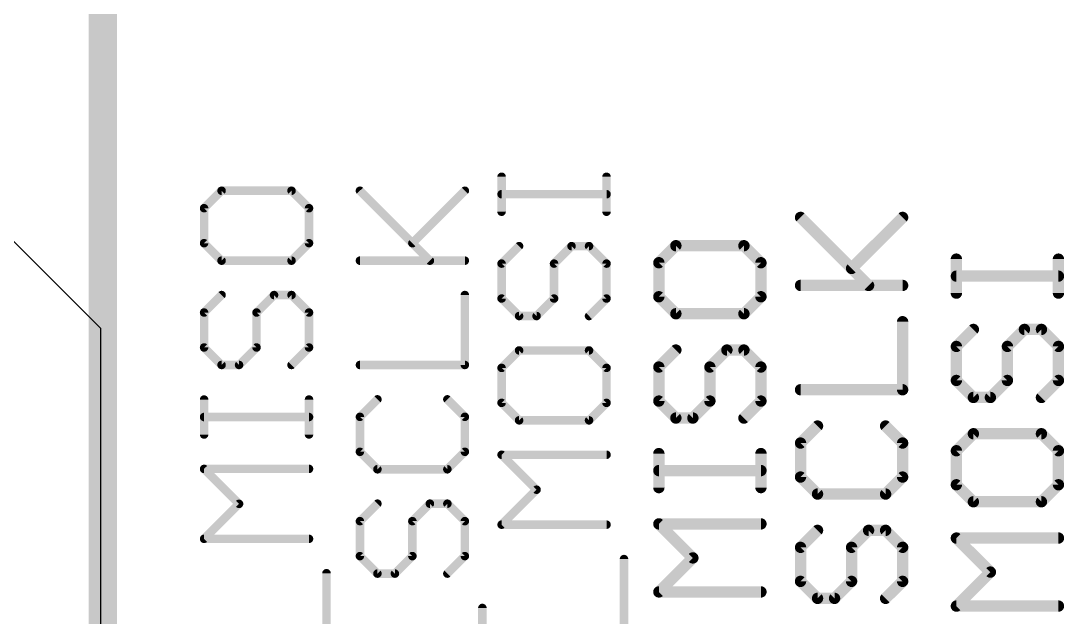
# Model space of a CAD drawing. Extents: x -2.6 to 77.4, y -0.1 to 55.9.
# Drawn here: x 67.86 to 77.22, y 35.26 to 40.6 of the extents above; entities that cross this region are included whole.
import ezdxf

# ---------------------------------------------------------------- set-up
doc = ezdxf.new("R2010")
doc.units = 0
for name, color, linetype in [('1', 12, 'CONTINUOUS'), ('16', 132, 'CONTINUOUS'), ('20', 53, 'CONTINUOUS'), ('27', 253, 'CONTINUOUS')]:
    doc.layers.add(name, color=color, linetype=linetype)

msp = doc.modelspace()

# ---------------------------------------------------------------- linework, layer by layer
at = {"layer": '1', "const_width": 0.254}
msp.add_lwpolyline([(68.6, 0), (68.6, 53.4)], dxfattribs=at)
at = {"layer": '16', "const_width": 0.254}
msp.add_lwpolyline([(68.6, 0), (68.6, 53.4)], dxfattribs=at)
at = {"layer": '20'}
for p, q in [((68.58, 37.846), (66.04, 40.386)), ((68.58, 5.08), (68.58, 37.846))]:
    msp.add_line(p, q, dxfattribs=at)
at = {"layer": '27'}
for points, const_width in [([(72.1733, 38.8923), (72.1733, 39.2059)], 0.0762), ([(73.1139, 38.8923), (73.1139, 39.2059)], 0.0762), ([(69.6631, 39.0805), (69.5063, 38.9238)], 0.0762), ([(70.2901, 39.0805), (69.6631, 39.0805)], 0.0762), ([(70.4469, 38.9238), (70.2901, 39.0805)], 0.0762), ([(71.5304, 38.4535), (70.9033, 39.0805)], 0.0762), ([(71.3736, 38.6102), (71.8439, 39.0805)], 0.0762), ([(73.1139, 39.0491), (72.1733, 39.0491)], 0.0762), ([(69.5063, 38.9238), (69.5063, 38.6102)], 0.0762), ([(70.4469, 38.6102), (70.4469, 38.9238)], 0.0762), ([(75.4631, 38.2313), (74.853, 38.8414)], 0.1016), ([(75.3106, 38.3838), (75.7682, 38.8414)], 0.1016), ([(69.5063, 38.6102), (69.6631, 38.4535)], 0.0762), ([(70.2901, 38.4535), (70.4469, 38.6102)], 0.0762), ([(73.7356, 38.5874), (73.583, 38.4349)], 0.1016), ([(74.3457, 38.5874), (73.7356, 38.5874)], 0.1016), ([(74.4982, 38.4349), (74.3457, 38.5874)], 0.1016), ([(72.3301, 38.5839), (72.1733, 38.4271)], 0.0762), ([(72.6436, 38.4271), (72.8004, 38.5839)], 0.0762), ([(72.8004, 38.5839), (72.9571, 38.5839)], 0.0762), ([(72.9571, 38.5839), (73.1139, 38.4271)], 0.0762), ([(69.6631, 38.4535), (70.2901, 38.4535)], 0.0762), ([(70.9033, 38.4535), (71.8439, 38.4535)], 0.0762), ([(72.1733, 38.4271), (72.1733, 38.1136)], 0.0762), ([(72.6436, 38.1136), (72.6436, 38.4271)], 0.0762), ([(73.1139, 38.4271), (73.1139, 38.1136)], 0.0762), ([(73.583, 38.4349), (73.583, 38.1298)], 0.1016), ([(74.4982, 38.1298), (74.4982, 38.4349)], 0.1016), ([(76.25, 38.1621), (76.25, 38.4672)], 0.1016), ([(77.1652, 38.1621), (77.1652, 38.4672)], 0.1016), ([(77.1652, 38.3146), (76.25, 38.3146)], 0.1016), ([(74.853, 38.2313), (75.7682, 38.2313)], 0.1016), ([(69.6631, 38.145), (69.5063, 37.9883)], 0.0762), ([(69.9766, 37.9883), (70.1334, 38.145)], 0.0762), ([(70.1334, 38.145), (70.2901, 38.145)], 0.0762), ([(70.2901, 38.145), (70.4469, 37.9883)], 0.0762), ([(71.8439, 37.518), (71.8439, 38.145)], 0.0762), ([(73.583, 38.1298), (73.7356, 37.9773)], 0.1016), ([(74.3457, 37.9773), (74.4982, 38.1298)], 0.1016), ([(72.1733, 38.1136), (72.3301, 37.9568)], 0.0762), ([(72.4868, 37.9568), (72.6436, 38.1136)], 0.0762), ([(73.1139, 38.1136), (72.9571, 37.9568)], 0.0762), ([(69.5063, 37.9883), (69.5063, 37.6747)], 0.0762), ([(69.9766, 37.6747), (69.9766, 37.9883)], 0.0762), ([(70.4469, 37.9883), (70.4469, 37.6747)], 0.0762), ([(72.3301, 37.9568), (72.4868, 37.9568)], 0.0762), ([(73.7356, 37.9773), (74.3457, 37.9773)], 0.1016), ([(75.7682, 37.2958), (75.7682, 37.9059)], 0.1016), ([(76.4026, 37.8367), (76.25, 37.6842)], 0.1016), ([(76.7076, 37.6842), (76.8601, 37.8367)], 0.1016), ([(76.8601, 37.8367), (77.0127, 37.8367)], 0.1016), ([(77.0127, 37.8367), (77.1652, 37.6842)], 0.1016), ([(69.5063, 37.6747), (69.6631, 37.518)], 0.0762), ([(69.8198, 37.518), (69.9766, 37.6747)], 0.0762), ([(70.4469, 37.6747), (70.2901, 37.518)], 0.0762), ([(73.7356, 37.6519), (73.583, 37.4993)], 0.1016), ([(74.0406, 37.4993), (74.1931, 37.6519)], 0.1016), ([(74.1931, 37.6519), (74.3457, 37.6519)], 0.1016), ([(74.3457, 37.6519), (74.4982, 37.4993)], 0.1016), ([(76.25, 37.6842), (76.25, 37.3791)], 0.1016), ([(76.7076, 37.3791), (76.7076, 37.6842)], 0.1016), ([(77.1652, 37.6842), (77.1652, 37.3791)], 0.1016), ([(72.3301, 37.6483), (72.1733, 37.4916)], 0.0762), ([(72.9571, 37.6483), (72.3301, 37.6483)], 0.0762), ([(73.1139, 37.4916), (72.9571, 37.6483)], 0.0762), ([(69.6631, 37.518), (69.8198, 37.518)], 0.0762), ([(70.9033, 37.518), (71.8439, 37.518)], 0.0762), ([(72.1733, 37.4916), (72.1733, 37.178)], 0.0762), ([(73.1139, 37.178), (73.1139, 37.4916)], 0.0762), ([(73.583, 37.4993), (73.583, 37.1943)], 0.1016), ([(74.0406, 37.1943), (74.0406, 37.4993)], 0.1016), ([(74.4982, 37.4993), (74.4982, 37.1943)], 0.1016), ([(76.25, 37.3791), (76.4026, 37.2266)], 0.1016), ([(76.5551, 37.2266), (76.7076, 37.3791)], 0.1016), ([(77.1652, 37.3791), (77.0127, 37.2266)], 0.1016), ([(74.853, 37.2958), (75.7682, 37.2958)], 0.1016), ([(69.5063, 36.8943), (69.5063, 37.2078)], 0.0762), ([(70.4469, 36.8943), (70.4469, 37.2078)], 0.0762), ([(71.0601, 37.2095), (70.9033, 37.0527)], 0.0762), ([(71.8439, 37.0527), (71.6871, 37.2095)], 0.0762), ([(73.583, 37.1943), (73.7356, 37.0418)], 0.1016), ([(73.8881, 37.0418), (74.0406, 37.1943)], 0.1016), ([(74.4982, 37.1943), (74.3457, 37.0418)], 0.1016), ([(76.4026, 37.2266), (76.5551, 37.2266)], 0.1016), ([(72.1733, 37.178), (72.3301, 37.0213)], 0.0762), ([(72.9571, 37.0213), (73.1139, 37.178)], 0.0762), ([(70.4469, 37.051), (69.5063, 37.051)], 0.0762), ([(70.9033, 37.0527), (70.9033, 36.7392)], 0.0762), ([(71.8439, 36.7392), (71.8439, 37.0527)], 0.0762), ([(72.3301, 37.0213), (72.9571, 37.0213)], 0.0762), ([(73.7356, 37.0418), (73.8881, 37.0418)], 0.1016), ([(75.0055, 36.9704), (74.853, 36.8178)], 0.1016), ([(75.7682, 36.8178), (75.6157, 36.9704)], 0.1016), ([(76.4026, 36.9012), (76.25, 36.7487)], 0.1016), ([(77.0127, 36.9012), (76.4026, 36.9012)], 0.1016), ([(77.1652, 36.7487), (77.0127, 36.9012)], 0.1016), ([(74.853, 36.8178), (74.853, 36.5128)], 0.1016), ([(75.7682, 36.5128), (75.7682, 36.8178)], 0.1016), ([(70.9033, 36.7392), (71.0601, 36.5824)], 0.0762), ([(71.6871, 36.5824), (71.8439, 36.7392)], 0.0762), ([(73.583, 36.4181), (73.583, 36.7231)], 0.1016), ([(74.4982, 36.4181), (74.4982, 36.7231)], 0.1016), ([(76.25, 36.7487), (76.25, 36.4436)], 0.1016), ([(77.1652, 36.4436), (77.1652, 36.7487)], 0.1016), ([(72.4868, 36.3993), (72.1733, 36.7128)], 0.0762), ([(72.1733, 36.7128), (73.1139, 36.7128)], 0.0762), ([(69.8198, 36.2723), (69.5063, 36.5858)], 0.0762), ([(69.5063, 36.5858), (70.4469, 36.5858)], 0.0762), ([(71.0601, 36.5824), (71.6871, 36.5824)], 0.0762), ([(74.4982, 36.5706), (73.583, 36.5706)], 0.1016), ([(74.853, 36.5128), (75.0055, 36.3602)], 0.1016), ([(75.6157, 36.3602), (75.7682, 36.5128)], 0.1016), ([(76.25, 36.4436), (76.4026, 36.2911)], 0.1016), ([(77.0127, 36.2911), (77.1652, 36.4436)], 0.1016), ([(72.1733, 36.0858), (72.4868, 36.3993)], 0.0762), ([(75.0055, 36.3602), (75.6157, 36.3602)], 0.1016), ([(69.5063, 35.9588), (69.8198, 36.2723)], 0.0762), ([(71.0601, 36.274), (70.9033, 36.1172)], 0.0762), ([(71.3736, 36.1172), (71.5304, 36.274)], 0.0762), ([(71.5304, 36.274), (71.6871, 36.274)], 0.0762), ([(71.6871, 36.274), (71.8439, 36.1172)], 0.0762), ([(76.4026, 36.2911), (77.0127, 36.2911)], 0.1016), ([(70.9033, 36.1172), (70.9033, 35.8037)], 0.0762), ([(71.3736, 35.8037), (71.3736, 36.1172)], 0.0762), ([(71.8439, 36.1172), (71.8439, 35.8037)], 0.0762), ([(73.1139, 36.0858), (72.1733, 36.0858)], 0.0762), ([(73.8881, 35.7876), (73.583, 36.0927)], 0.1016), ([(73.583, 36.0927), (74.4982, 36.0927)], 0.1016), ([(75.0055, 36.0348), (74.853, 35.8823)], 0.1016), ([(75.3106, 35.8823), (75.4631, 36.0348)], 0.1016), ([(75.4631, 36.0348), (75.6157, 36.0348)], 0.1016), ([(75.6157, 36.0348), (75.7682, 35.8823)], 0.1016), ([(76.5551, 35.6606), (76.25, 35.9657)], 0.1016), ([(76.25, 35.9657), (77.1652, 35.9657)], 0.1016), ([(70.4469, 35.9588), (69.5063, 35.9588)], 0.0762), ([(74.853, 35.8823), (74.853, 35.5772)], 0.1016), ([(75.3106, 35.5772), (75.3106, 35.8823)], 0.1016), ([(75.7682, 35.8823), (75.7682, 35.5772)], 0.1016), ([(70.9033, 35.8037), (71.0601, 35.6469)], 0.0762), ([(71.2168, 35.6469), (71.3736, 35.8037)], 0.0762), ([(71.8439, 35.8037), (71.6871, 35.6469)], 0.0762), ([(73.583, 35.4826), (73.8881, 35.7876)], 0.1016), ([(73.2707, 35.1502), (73.2707, 35.7773)], 0.0762), ([(70.6037, 35.0232), (70.6037, 35.6503)], 0.0762), ([(71.0601, 35.6469), (71.2168, 35.6469)], 0.0762), ([(76.25, 35.3556), (76.5551, 35.6606)], 0.1016), ([(74.853, 35.5772), (75.0055, 35.4247)], 0.1016), ([(75.1581, 35.4247), (75.3106, 35.5772)], 0.1016), ([(75.7682, 35.5772), (75.6157, 35.4247)], 0.1016), ([(74.4982, 35.4826), (73.583, 35.4826)], 0.1016), ([(75.0055, 35.4247), (75.1581, 35.4247)], 0.1016), ([(72.0007, 34.7114), (72.0007, 35.3385)], 0.0762), ([(77.1652, 35.3556), (76.25, 35.3556)], 0.1016)]:
    msp.add_lwpolyline(points, dxfattribs=dict(at, const_width=const_width))
for points, const_width in [([(72.1923, 39.2059, 1), (72.1542, 39.2059)], 0.0381), ([(73.1329, 39.2059, 1), (73.0949, 39.2059)], 0.0381), ([(69.6631, 39.0996, 1), (69.6631, 39.0615)], 0.0381), ([(69.6765, 39.0671, 1), (69.6496, 39.094)], 0.0381), ([(70.3036, 39.094, 1), (70.2767, 39.0671)], 0.0381), ([(70.2901, 39.0615, 1), (70.2901, 39.0996)], 0.0381), ([(70.9168, 39.094, 1), (70.8898, 39.0671)], 0.0381), ([(71.8574, 39.0671, 1), (71.8304, 39.094)], 0.0381), ([(72.1733, 39.0681, 1), (72.1733, 39.03)], 0.0381), ([(73.1139, 39.03, 1), (73.1139, 39.0681)], 0.0381), ([(69.5253, 38.9238, 1), (69.4872, 38.9238)], 0.0381), ([(69.4928, 38.9372, 1), (69.5198, 38.9103)], 0.0381), ([(70.4659, 38.9238, 1), (70.4279, 38.9238)], 0.0381), ([(70.4334, 38.9103, 1), (70.4604, 38.9372)], 0.0381), ([(72.1542, 38.8923, 1), (72.1923, 38.8923)], 0.0381), ([(73.0949, 38.8923, 1), (73.1329, 38.8923)], 0.0381), ([(74.871, 38.8594, 1), (74.8351, 38.8234)], 0.0508), ([(75.7862, 38.8234, 1), (75.7502, 38.8594)], 0.0508), ([(69.5198, 38.6237, 1), (69.4928, 38.5968)], 0.0381), ([(69.4872, 38.6102, 1), (69.5253, 38.6102)], 0.0381), ([(70.4279, 38.6102, 1), (70.4659, 38.6102)], 0.0381), ([(70.4604, 38.5968, 1), (70.4334, 38.6237)], 0.0381), ([(71.3601, 38.6237, 1), (71.3871, 38.5968)], 0.0381), ([(73.7356, 38.6128, 1), (73.7356, 38.562)], 0.0508), ([(73.7535, 38.5694, 1), (73.7176, 38.6054)], 0.0508), ([(74.3636, 38.6054, 1), (74.3277, 38.5694)], 0.0508), ([(74.3457, 38.562, 1), (74.3457, 38.6128)], 0.0508), ([(72.3435, 38.5704, 1), (72.3166, 38.5973)], 0.0381), ([(72.8004, 38.6029, 1), (72.8004, 38.5648)], 0.0381), ([(72.8138, 38.5704, 1), (72.7869, 38.5973)], 0.0381), ([(72.9706, 38.5973, 1), (72.9437, 38.5704)], 0.0381), ([(72.9571, 38.5648, 1), (72.9571, 38.6029)], 0.0381), ([(69.6631, 38.4725, 1), (69.6631, 38.4344)], 0.0381), ([(69.6496, 38.44, 1), (69.6765, 38.4669)], 0.0381), ([(70.2767, 38.4669, 1), (70.3036, 38.44)], 0.0381), ([(70.2901, 38.4344, 1), (70.2901, 38.4725)], 0.0381), ([(70.9033, 38.4725, 1), (70.9033, 38.4344)], 0.0381), ([(71.5169, 38.44, 1), (71.5438, 38.4669)], 0.0381), ([(71.8439, 38.4344, 1), (71.8439, 38.4725)], 0.0381), ([(72.1923, 38.4271, 1), (72.1542, 38.4271)], 0.0381), ([(72.1598, 38.4406, 1), (72.1868, 38.4136)], 0.0381), ([(72.6626, 38.4271, 1), (72.6246, 38.4271)], 0.0381), ([(72.6301, 38.4406, 1), (72.6571, 38.4136)], 0.0381), ([(73.1329, 38.4271, 1), (73.0949, 38.4271)], 0.0381), ([(73.1004, 38.4136, 1), (73.1274, 38.4406)], 0.0381), ([(73.6084, 38.4349, 1), (73.5576, 38.4349)], 0.0508), ([(73.5651, 38.4528, 1), (73.601, 38.4169)], 0.0508), ([(74.5236, 38.4349, 1), (74.4728, 38.4349)], 0.0508), ([(74.4802, 38.4169, 1), (74.5162, 38.4528)], 0.0508), ([(76.2754, 38.4672, 1), (76.2246, 38.4672)], 0.0508), ([(77.1906, 38.4672, 1), (77.1398, 38.4672)], 0.0508), ([(75.2926, 38.4018, 1), (75.3286, 38.3658)], 0.0508), ([(76.25, 38.34, 1), (76.25, 38.2892)], 0.0508), ([(77.1652, 38.2892, 1), (77.1652, 38.34)], 0.0508), ([(74.853, 38.2567, 1), (74.853, 38.2059)], 0.0508), ([(75.4452, 38.2133, 1), (75.4811, 38.2492)], 0.0508), ([(75.7682, 38.2059, 1), (75.7682, 38.2567)], 0.0508), ([(69.6765, 38.1316, 1), (69.6496, 38.1585)], 0.0381), ([(70.1334, 38.1641, 1), (70.1334, 38.126)], 0.0381), ([(70.1468, 38.1316, 1), (70.1199, 38.1585)], 0.0381), ([(70.3036, 38.1585, 1), (70.2767, 38.1316)], 0.0381), ([(70.2901, 38.126, 1), (70.2901, 38.1641)], 0.0381), ([(71.8629, 38.145, 1), (71.8249, 38.145)], 0.0381), ([(73.601, 38.1478, 1), (73.5651, 38.1118)], 0.0508), ([(74.5162, 38.1118, 1), (74.4802, 38.1478)], 0.0508), ([(76.2246, 38.1621, 1), (76.2754, 38.1621)], 0.0508), ([(77.1398, 38.1621, 1), (77.1906, 38.1621)], 0.0508), ([(72.1868, 38.127, 1), (72.1598, 38.1001)], 0.0381), ([(72.1542, 38.1136, 1), (72.1923, 38.1136)], 0.0381), ([(72.6246, 38.1136, 1), (72.6626, 38.1136)], 0.0381), ([(72.6571, 38.1001, 1), (72.6301, 38.127)], 0.0381), ([(73.0949, 38.1136, 1), (73.1329, 38.1136)], 0.0381), ([(73.1274, 38.1001, 1), (73.1004, 38.127)], 0.0381), ([(73.5576, 38.1298, 1), (73.6084, 38.1298)], 0.0508), ([(74.4728, 38.1298, 1), (74.5236, 38.1298)], 0.0508), ([(69.5253, 37.9883, 1), (69.4872, 37.9883)], 0.0381), ([(69.4928, 38.0017, 1), (69.5198, 37.9748)], 0.0381), ([(69.9956, 37.9883, 1), (69.9576, 37.9883)], 0.0381), ([(69.9631, 38.0017, 1), (69.9901, 37.9748)], 0.0381), ([(70.4659, 37.9883, 1), (70.4279, 37.9883)], 0.0381), ([(70.4334, 37.9748, 1), (70.4604, 38.0017)], 0.0381), ([(72.3301, 37.9758, 1), (72.3301, 37.9377)], 0.0381), ([(72.3166, 37.9433, 1), (72.3435, 37.9703)], 0.0381), ([(72.4734, 37.9703, 1), (72.5003, 37.9433)], 0.0381), ([(72.4868, 37.9377, 1), (72.4868, 37.9758)], 0.0381), ([(72.9437, 37.9703, 1), (72.9706, 37.9433)], 0.0381), ([(73.7356, 38.0027, 1), (73.7356, 37.9519)], 0.0508), ([(73.7176, 37.9593, 1), (73.7535, 37.9952)], 0.0508), ([(74.3277, 37.9952, 1), (74.3636, 37.9593)], 0.0508), ([(74.3457, 37.9519, 1), (74.3457, 38.0027)], 0.0508), ([(75.7936, 37.9059, 1), (75.7428, 37.9059)], 0.0508), ([(76.4205, 37.8188, 1), (76.3846, 37.8547)], 0.0508), ([(76.8601, 37.8621, 1), (76.8601, 37.8113)], 0.0508), ([(76.8781, 37.8188, 1), (76.8422, 37.8547)], 0.0508), ([(77.0306, 37.8547, 1), (76.9947, 37.8188)], 0.0508), ([(77.0127, 37.8113, 1), (77.0127, 37.8621)], 0.0508), ([(69.5198, 37.6882, 1), (69.4928, 37.6613)], 0.0381), ([(69.4872, 37.6747, 1), (69.5253, 37.6747)], 0.0381), ([(69.9576, 37.6747, 1), (69.9956, 37.6747)], 0.0381), ([(69.9901, 37.6613, 1), (69.9631, 37.6882)], 0.0381), ([(70.4279, 37.6747, 1), (70.4659, 37.6747)], 0.0381), ([(70.4604, 37.6613, 1), (70.4334, 37.6882)], 0.0381), ([(73.7535, 37.6339, 1), (73.7176, 37.6698)], 0.0508), ([(74.1931, 37.6773, 1), (74.1931, 37.6265)], 0.0508), ([(74.2111, 37.6339, 1), (74.1752, 37.6698)], 0.0508), ([(74.3636, 37.6698, 1), (74.3277, 37.6339)], 0.0508), ([(74.3457, 37.6265, 1), (74.3457, 37.6773)], 0.0508), ([(76.2754, 37.6842, 1), (76.2246, 37.6842)], 0.0508), ([(76.2321, 37.7021, 1), (76.268, 37.6662)], 0.0508), ([(76.733, 37.6842, 1), (76.6822, 37.6842)], 0.0508), ([(76.6896, 37.7021, 1), (76.7256, 37.6662)], 0.0508), ([(77.1906, 37.6842, 1), (77.1398, 37.6842)], 0.0508), ([(77.1472, 37.6662, 1), (77.1832, 37.7021)], 0.0508), ([(72.3301, 37.6674, 1), (72.3301, 37.6293)], 0.0381), ([(72.3435, 37.6349, 1), (72.3166, 37.6618)], 0.0381), ([(72.9706, 37.6618, 1), (72.9437, 37.6349)], 0.0381), ([(72.9571, 37.6293, 1), (72.9571, 37.6674)], 0.0381), ([(69.6631, 37.537, 1), (69.6631, 37.4989)], 0.0381), ([(69.6496, 37.5045, 1), (69.6765, 37.5314)], 0.0381), ([(69.8064, 37.5314, 1), (69.8333, 37.5045)], 0.0381), ([(69.8198, 37.4989, 1), (69.8198, 37.537)], 0.0381), ([(70.2767, 37.5314, 1), (70.3036, 37.5045)], 0.0381), ([(70.9033, 37.537, 1), (70.9033, 37.4989)], 0.0381), ([(71.8249, 37.518, 1), (71.8629, 37.518)], 0.0381), ([(71.8439, 37.4989, 1), (71.8439, 37.537)], 0.0381), ([(72.1923, 37.4916, 1), (72.1542, 37.4916)], 0.0381), ([(72.1598, 37.505, 1), (72.1868, 37.4781)], 0.0381), ([(73.1329, 37.4916, 1), (73.0949, 37.4916)], 0.0381), ([(73.1004, 37.4781, 1), (73.1274, 37.505)], 0.0381), ([(73.6084, 37.4993, 1), (73.5576, 37.4993)], 0.0508), ([(73.5651, 37.5173, 1), (73.601, 37.4814)], 0.0508), ([(74.066, 37.4993, 1), (74.0152, 37.4993)], 0.0508), ([(74.0226, 37.5173, 1), (74.0586, 37.4814)], 0.0508), ([(74.5236, 37.4993, 1), (74.4728, 37.4993)], 0.0508), ([(74.4802, 37.4814, 1), (74.5162, 37.5173)], 0.0508), ([(76.268, 37.3971, 1), (76.2321, 37.3612)], 0.0508), ([(76.7256, 37.3612, 1), (76.6896, 37.3971)], 0.0508), ([(77.1832, 37.3612, 1), (77.1472, 37.3971)], 0.0508), ([(74.853, 37.3212, 1), (74.853, 37.2704)], 0.0508), ([(75.7428, 37.2958, 1), (75.7936, 37.2958)], 0.0508), ([(75.7682, 37.2704, 1), (75.7682, 37.3212)], 0.0508), ([(76.2246, 37.3791, 1), (76.2754, 37.3791)], 0.0508), ([(76.6822, 37.3791, 1), (76.733, 37.3791)], 0.0508), ([(77.1398, 37.3791, 1), (77.1906, 37.3791)], 0.0508), ([(69.5253, 37.2078, 1), (69.4872, 37.2078)], 0.0381), ([(70.4659, 37.2078, 1), (70.4279, 37.2078)], 0.0381), ([(71.0735, 37.196, 1), (71.0466, 37.223)], 0.0381), ([(71.7006, 37.223, 1), (71.6737, 37.196)], 0.0381), ([(73.601, 37.2122, 1), (73.5651, 37.1763)], 0.0508), ([(74.0586, 37.1763, 1), (74.0226, 37.2122)], 0.0508), ([(74.5162, 37.1763, 1), (74.4802, 37.2122)], 0.0508), ([(76.4026, 37.252, 1), (76.4026, 37.2012)], 0.0508), ([(76.3846, 37.2086, 1), (76.4205, 37.2446)], 0.0508), ([(76.5371, 37.2446, 1), (76.573, 37.2086)], 0.0508), ([(76.5551, 37.2012, 1), (76.5551, 37.252)], 0.0508), ([(76.9947, 37.2446, 1), (77.0306, 37.2086)], 0.0508), ([(72.1868, 37.1915, 1), (72.1598, 37.1646)], 0.0381), ([(72.1542, 37.178, 1), (72.1923, 37.178)], 0.0381), ([(73.0949, 37.178, 1), (73.1329, 37.178)], 0.0381), ([(73.1274, 37.1646, 1), (73.1004, 37.1915)], 0.0381), ([(73.5576, 37.1943, 1), (73.6084, 37.1943)], 0.0508), ([(74.0152, 37.1943, 1), (74.066, 37.1943)], 0.0508), ([(74.4728, 37.1943, 1), (74.5236, 37.1943)], 0.0508), ([(69.5063, 37.0701, 1), (69.5063, 37.032)], 0.0381), ([(70.4469, 37.032, 1), (70.4469, 37.0701)], 0.0381), ([(70.9223, 37.0527, 1), (70.8842, 37.0527)], 0.0381), ([(70.8898, 37.0662, 1), (70.9168, 37.0393)], 0.0381), ([(71.8629, 37.0527, 1), (71.8249, 37.0527)], 0.0381), ([(71.8304, 37.0393, 1), (71.8574, 37.0662)], 0.0381), ([(72.3301, 37.0403, 1), (72.3301, 37.0022)], 0.0381), ([(72.3166, 37.0078, 1), (72.3435, 37.0347)], 0.0381), ([(72.9437, 37.0347, 1), (72.9706, 37.0078)], 0.0381), ([(72.9571, 37.0022, 1), (72.9571, 37.0403)], 0.0381), ([(73.7356, 37.0672, 1), (73.7356, 37.0164)], 0.0508), ([(73.7176, 37.0238, 1), (73.7535, 37.0597)], 0.0508), ([(73.8701, 37.0597, 1), (73.906, 37.0238)], 0.0508), ([(73.8881, 37.0164, 1), (73.8881, 37.0672)], 0.0508), ([(74.3277, 37.0597, 1), (74.3636, 37.0238)], 0.0508), ([(75.0235, 36.9524, 1), (74.9876, 36.9883)], 0.0508), ([(75.6336, 36.9883, 1), (75.5977, 36.9524)], 0.0508), ([(76.4026, 36.9266, 1), (76.4026, 36.8758)], 0.0508), ([(76.4205, 36.8832, 1), (76.3846, 36.9192)], 0.0508), ([(77.0306, 36.9192, 1), (76.9947, 36.8832)], 0.0508), ([(77.0127, 36.8758, 1), (77.0127, 36.9266)], 0.0508), ([(69.4872, 36.8943, 1), (69.5253, 36.8943)], 0.0381), ([(70.4279, 36.8943, 1), (70.4659, 36.8943)], 0.0381), ([(74.8784, 36.8178, 1), (74.8276, 36.8178)], 0.0508), ([(74.8351, 36.8358, 1), (74.871, 36.7999)], 0.0508), ([(75.7936, 36.8178, 1), (75.7428, 36.8178)], 0.0508), ([(75.7502, 36.7999, 1), (75.7862, 36.8358)], 0.0508), ([(70.9168, 36.7527, 1), (70.8898, 36.7257)], 0.0381), ([(70.8842, 36.7392, 1), (70.9223, 36.7392)], 0.0381), ([(71.8249, 36.7392, 1), (71.8629, 36.7392)], 0.0381), ([(71.8574, 36.7257, 1), (71.8304, 36.7527)], 0.0381), ([(73.6084, 36.7231, 1), (73.5576, 36.7231)], 0.0508), ([(74.5236, 36.7231, 1), (74.4728, 36.7231)], 0.0508), ([(76.2754, 36.7487, 1), (76.2246, 36.7487)], 0.0508), ([(76.2321, 36.7666, 1), (76.268, 36.7307)], 0.0508), ([(77.1906, 36.7487, 1), (77.1398, 36.7487)], 0.0508), ([(77.1472, 36.7307, 1), (77.1832, 36.7666)], 0.0508), ([(72.1868, 36.7263, 1), (72.1598, 36.6994)], 0.0381), ([(72.1733, 36.7319, 1), (72.1733, 36.6938)], 0.0381), ([(73.1139, 36.6938, 1), (73.1139, 36.7319)], 0.0381), ([(69.5198, 36.5993, 1), (69.4928, 36.5724)], 0.0381), ([(69.5063, 36.6049, 1), (69.5063, 36.5668)], 0.0381), ([(70.4469, 36.5668, 1), (70.4469, 36.6049)], 0.0381), ([(71.0601, 36.6015, 1), (71.0601, 36.5634)], 0.0381), ([(71.0466, 36.569, 1), (71.0735, 36.5959)], 0.0381), ([(71.6737, 36.5959, 1), (71.7006, 36.569)], 0.0381), ([(71.6871, 36.5634, 1), (71.6871, 36.6015)], 0.0381), ([(73.583, 36.596, 1), (73.583, 36.5452)], 0.0508), ([(74.4982, 36.5452, 1), (74.4982, 36.596)], 0.0508), ([(74.8276, 36.5128, 1), (74.8784, 36.5128)], 0.0508), ([(74.871, 36.5307, 1), (74.8351, 36.4948)], 0.0508), ([(75.7428, 36.5128, 1), (75.7936, 36.5128)], 0.0508), ([(75.7862, 36.4948, 1), (75.7502, 36.5307)], 0.0508), ([(76.268, 36.4616, 1), (76.2321, 36.4256)], 0.0508), ([(77.1832, 36.4256, 1), (77.1472, 36.4616)], 0.0508), ([(72.5003, 36.3858, 1), (72.4734, 36.4128)], 0.0381), ([(72.4734, 36.3858, 1), (72.5003, 36.4128)], 0.0381), ([(73.5576, 36.4181, 1), (73.6084, 36.4181)], 0.0508), ([(74.4728, 36.4181, 1), (74.5236, 36.4181)], 0.0508), ([(75.0055, 36.3856, 1), (75.0055, 36.3348)], 0.0508), ([(74.9876, 36.3423, 1), (75.0235, 36.3782)], 0.0508), ([(75.5977, 36.3782, 1), (75.6336, 36.3423)], 0.0508), ([(75.6157, 36.3348, 1), (75.6157, 36.3856)], 0.0508), ([(76.2246, 36.4436, 1), (76.2754, 36.4436)], 0.0508), ([(77.1398, 36.4436, 1), (77.1906, 36.4436)], 0.0508), ([(69.8333, 36.2588, 1), (69.8064, 36.2858)], 0.0381), ([(69.8064, 36.2588, 1), (69.8333, 36.2858)], 0.0381), ([(71.0735, 36.2605, 1), (71.0466, 36.2875)], 0.0381), ([(71.5304, 36.293, 1), (71.5304, 36.2549)], 0.0381), ([(71.5438, 36.2605, 1), (71.5169, 36.2875)], 0.0381), ([(71.7006, 36.2875, 1), (71.6737, 36.2605)], 0.0381), ([(71.6871, 36.2549, 1), (71.6871, 36.293)], 0.0381), ([(76.4026, 36.3165, 1), (76.4026, 36.2657)], 0.0508), ([(76.3846, 36.2731, 1), (76.4205, 36.309)], 0.0508), ([(76.9947, 36.309, 1), (77.0306, 36.2731)], 0.0508), ([(77.0127, 36.2657, 1), (77.0127, 36.3165)], 0.0508), ([(70.9223, 36.1172, 1), (70.8842, 36.1172)], 0.0381), ([(70.8898, 36.1307, 1), (70.9168, 36.1037)], 0.0381), ([(71.3601, 36.1307, 1), (71.3871, 36.1037)], 0.0381), ([(71.3927, 36.1172, 1), (71.3546, 36.1172)], 0.0381), ([(71.8629, 36.1172, 1), (71.8249, 36.1172)], 0.0381), ([(71.8304, 36.1037, 1), (71.8574, 36.1307)], 0.0381), ([(72.1733, 36.1048, 1), (72.1733, 36.0667)], 0.0381), ([(72.1598, 36.0992, 1), (72.1868, 36.0723)], 0.0381), ([(73.1139, 36.0667, 1), (73.1139, 36.1048)], 0.0381), ([(73.583, 36.1181, 1), (73.583, 36.0673)], 0.0508), ([(73.601, 36.1106, 1), (73.5651, 36.0747)], 0.0508), ([(74.4982, 36.0673, 1), (74.4982, 36.1181)], 0.0508), ([(75.0235, 36.0169, 1), (74.9876, 36.0528)], 0.0508), ([(75.4631, 36.0602, 1), (75.4631, 36.0094)], 0.0508), ([(75.4811, 36.0169, 1), (75.4452, 36.0528)], 0.0508), ([(75.6336, 36.0528, 1), (75.5977, 36.0169)], 0.0508), ([(75.6157, 36.0094, 1), (75.6157, 36.0602)], 0.0508), ([(76.25, 35.9911, 1), (76.25, 35.9403)], 0.0508), ([(76.268, 35.9836, 1), (76.2321, 35.9477)], 0.0508), ([(77.1652, 35.9403, 1), (77.1652, 35.9911)], 0.0508), ([(69.5063, 35.9778, 1), (69.5063, 35.9397)], 0.0381), ([(69.4928, 35.9722, 1), (69.5198, 35.9453)], 0.0381), ([(70.4469, 35.9397, 1), (70.4469, 35.9778)], 0.0381), ([(74.8784, 35.8823, 1), (74.8276, 35.8823)], 0.0508), ([(74.8351, 35.9003, 1), (74.871, 35.8643)], 0.0508), ([(75.2926, 35.9003, 1), (75.3286, 35.8643)], 0.0508), ([(75.336, 35.8823, 1), (75.2852, 35.8823)], 0.0508), ([(75.7936, 35.8823, 1), (75.7428, 35.8823)], 0.0508), ([(75.7502, 35.8643, 1), (75.7862, 35.9003)], 0.0508), ([(70.9168, 35.8172, 1), (70.8898, 35.7902)], 0.0381), ([(70.8842, 35.8037, 1), (70.9223, 35.8037)], 0.0381), ([(71.3546, 35.8037, 1), (71.3927, 35.8037)], 0.0381), ([(71.3871, 35.7902, 1), (71.3601, 35.8172)], 0.0381), ([(71.8249, 35.8037, 1), (71.8629, 35.8037)], 0.0381), ([(71.8574, 35.7902, 1), (71.8304, 35.8172)], 0.0381), ([(73.906, 35.7697, 1), (73.8701, 35.8056)], 0.0508), ([(73.8701, 35.7697, 1), (73.906, 35.8056)], 0.0508), ([(73.2897, 35.7773, 1), (73.2516, 35.7773)], 0.0381), ([(70.6227, 35.6503, 1), (70.5846, 35.6503)], 0.0381), ([(71.0601, 35.666, 1), (71.0601, 35.6279)], 0.0381), ([(71.0466, 35.6334, 1), (71.0735, 35.6604)], 0.0381), ([(71.2034, 35.6604, 1), (71.2303, 35.6334)], 0.0381), ([(71.2168, 35.6279, 1), (71.2168, 35.666)], 0.0381), ([(71.6737, 35.6604, 1), (71.7006, 35.6334)], 0.0381), ([(76.573, 35.6427, 1), (76.5371, 35.6786)], 0.0508), ([(76.5371, 35.6427, 1), (76.573, 35.6786)], 0.0508), ([(74.8276, 35.5772, 1), (74.8784, 35.5772)], 0.0508), ([(74.871, 35.5952, 1), (74.8351, 35.5593)], 0.0508), ([(75.2852, 35.5772, 1), (75.336, 35.5772)], 0.0508), ([(75.3286, 35.5593, 1), (75.2926, 35.5952)], 0.0508), ([(75.7428, 35.5772, 1), (75.7936, 35.5772)], 0.0508), ([(75.7862, 35.5593, 1), (75.7502, 35.5952)], 0.0508), ([(73.583, 35.508, 1), (73.583, 35.4572)], 0.0508), ([(73.5651, 35.5005, 1), (73.601, 35.4646)], 0.0508), ([(74.4982, 35.4572, 1), (74.4982, 35.508)], 0.0508), ([(75.0055, 35.4501, 1), (75.0055, 35.3993)], 0.0508), ([(74.9876, 35.4068, 1), (75.0235, 35.4427)], 0.0508), ([(75.1401, 35.4427, 1), (75.176, 35.4068)], 0.0508), ([(75.1581, 35.3993, 1), (75.1581, 35.4501)], 0.0508), ([(75.5977, 35.4427, 1), (75.6336, 35.4068)], 0.0508), ([(72.0197, 35.3385, 1), (71.9816, 35.3385)], 0.0381), ([(76.25, 35.381, 1), (76.25, 35.3302)], 0.0508), ([(76.2321, 35.3735, 1), (76.268, 35.3376)], 0.0508), ([(77.1652, 35.3302, 1), (77.1652, 35.381)], 0.0508)]:
    msp.add_lwpolyline(points, format="xyb", dxfattribs=dict(at, const_width=const_width))

doc.saveas('drawing.dxf')
